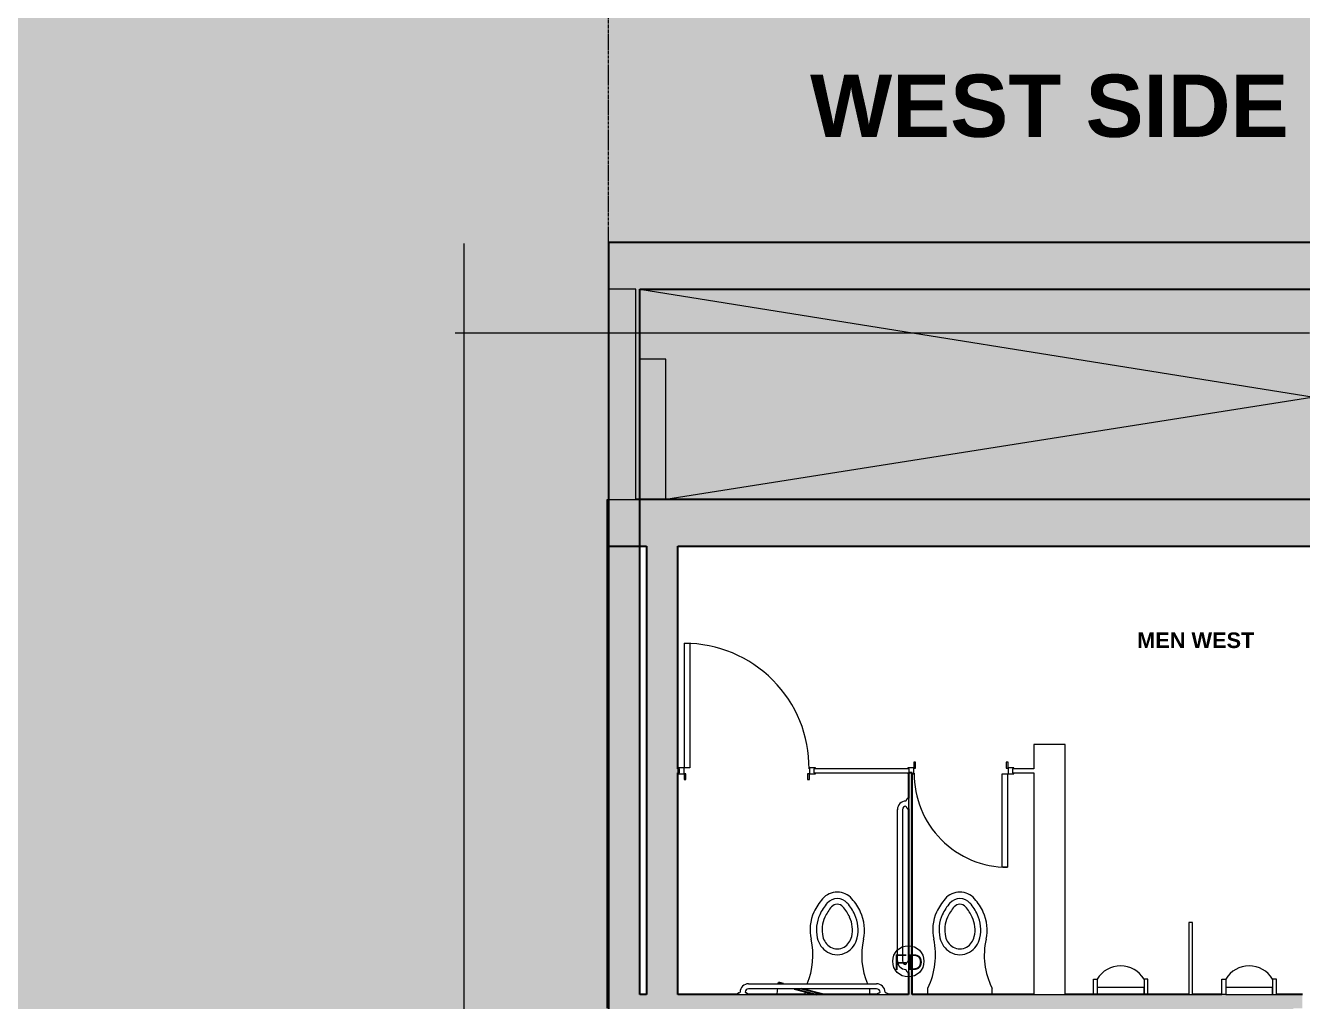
# Model space of a CAD drawing. Header units: inches. Extents: x -3744 to 107, y 238 to 2359.
# Drawn here: x -1227.5 to -899.5, y 1579.1 to 1829.9 of the extents above; entities that cross this region are included whole.
import ezdxf

# ---------------------------------------------------------------- set-up
doc = ezdxf.new("R2010")
doc.units = ezdxf.units.IN
doc.header["$MEASUREMENT"] = 0
doc.linetypes.add('IMPORT-CENTER2 _2_', pattern=[1.125, 0.75, -0.125, 0.125, -0.125])
for name, color, linetype, lineweight in [('A-ANNO-NOTE', 131, 'Continuous', 18), ('A-AREA-IDEN', 2, 'Continuous', 9), ('A-Bldg-Patt', 7, 'Continuous', 9), ('A-DETL-GENF', 92, 'Continuous', 9), ('A-DETL-THIN', 151, 'Continuous', 9), ('A-DOOR', 31, 'Continuous', 18), ('A-Grid', 7, 'IMPORT-CENTER2 _2_', 9), ('A-WALL', 113, 'Continuous', 18), ('A-Wall-Bldg', 7, 'Continuous', 9), ('A-WALL-PATT', 111, 'Continuous', 18), ('core model_dwg', 8, 'Continuous', 9), ('G-ANNO-TEXT', 231, 'Continuous', 9), ('I-FURN', 30, 'Continuous', 18), ('I-WALL', 2, 'Continuous', 18), ('P-SANR-FIXT', 6, 'Continuous', 18)]:
    doc.layers.add(name, color=color, linetype=linetype, lineweight=lineweight)
doc.styles.add('Arial', font='arial.ttf', dxfattribs={"height": 4})
doc.styles.add('Swis721 Lt BT_B', font='', dxfattribs={"height": 16})
doc.styles.add('Swis721 Lt BT_B_1', font='', dxfattribs={"height": 4})
doc.styles.get('Swis721 Lt BT_B').set_extended_font_data('Swis721 Lt BT', bold=True)
doc.styles.get('Swis721 Lt BT_B_1').set_extended_font_data('Swis721 Lt BT', bold=True)

# ---------------------------------------------------------------- blocks, each defined once
blk = doc.blocks.new('P-Toilet-Wall-3D - Wall Mount-7004060-Level 06 POWER _ SIGNAL')
at = {"layer": 'P-SANR-FIXT', "lineweight": 9}
for p, q in [((-995.72, 1580.96), (-995.72, 1582.58)), ((-979.22, 1582.58), (-979.22, 1580.96)), ((-988.72, 1580.96), (-995.72, 1580.96)), ((-988.72, 1580.9), (-988.72, 1580.96)), ((-979.22, 1580.96), (-986.22, 1580.96)), ((-986.22, 1580.96), (-986.22, 1580.9))]:
    blk.add_line(p, q, dxfattribs=at)
for centre, radius, start, end in [((-980.66, 1596.22), 14.09, 138.704, 155.296), ((-980.66, 1596.22), 12.47, 138.704, 155.296), ((-987.47, 1602.2), 5.03, 41.296, 138.704), ((-987.47, 1602.2), 3.4, 41.296, 138.704), ((-987.47, 1602.2), 1.93, 41.296, 138.704), ((-994.27, 1596.22), 12.47, 24.704, 41.296), ((-994.27, 1596.22), 14.09, 24.704, 41.296), ((-983.53, 1597.54), 10.93, 155.296, 192.704), ((-983.53, 1597.54), 9.3, 155.296, 192.704), ((-983.53, 1597.54), 7.83, 155.296, 192.704), ((-980.66, 1596.22), 11, 138.704, 155.296), ((-994.27, 1596.22), 11, 24.704, 41.296), ((-991.4, 1597.54), 7.83, 347.296, 24.704), ((-991.4, 1597.54), 9.3, 347.296, 24.704), ((-991.4, 1597.54), 10.93, 347.296, 24.704), ((-1012.56, 1591), 18.83, 333.4615, 12.704), ((-987.03, 1596.75), 5.71, 192.704, 239.296), ((-987.03, 1596.75), 4.24, 192.704, 239.296), ((-987.9, 1596.75), 4.24, 300.704, 347.296), ((-987.9, 1596.75), 5.71, 300.704, 347.296), ((-962.37, 1591), 18.83, 167.296, 206.5385), ((-987.47, 1596.03), 4.87, 239.296, 300.704), ((-987.47, 1596.03), 3.4, 239.296, 300.704)]:
    blk.add_arc(centre, radius, start, end, dxfattribs=at)
blk = doc.blocks.new('P-Toilet-Wall-3D - Wall Mount-V2-Level 06 POWER _ SIGNAL')
at = {"layer": 'P-SANR-FIXT', "lineweight": 9}
for p, q in [((-1027.22, 1582.17), (-1027.22, 1582.42)), ((-1027.22, 1580.96), (-1027.22, 1581.65)), ((-1010.72, 1582.42), (-1010.72, 1580.96)), ((-1024.63, 1580.96), (-1027.22, 1580.96)), ((-1020.22, 1580.96), (-1022.7, 1580.96)), ((-1020.22, 1580.9), (-1020.22, 1580.96)), ((-1010.72, 1580.96), (-1017.72, 1580.96)), ((-1017.72, 1580.96), (-1017.72, 1580.9))]:
    blk.add_line(p, q, dxfattribs=at)
for centre, radius, start, end in [((-1012.16, 1596.22), 14.09, 138.704, 155.296), ((-1012.16, 1596.22), 12.47, 138.704, 155.296), ((-1018.97, 1602.2), 5.03, 41.296, 138.704), ((-1018.97, 1602.2), 3.4, 41.296, 138.704), ((-1018.97, 1602.2), 1.93, 41.296, 138.704), ((-1025.77, 1596.22), 12.47, 24.704, 41.296), ((-1025.77, 1596.22), 14.09, 24.704, 41.296), ((-1015.03, 1597.54), 10.93, 155.296, 192.704), ((-1015.03, 1597.54), 9.3, 155.296, 192.704), ((-1015.03, 1597.54), 7.83, 155.296, 192.704), ((-1012.16, 1596.22), 11, 138.704, 155.296), ((-1025.77, 1596.22), 11, 24.704, 41.296), ((-1022.9, 1597.54), 7.83, 347.296, 24.704), ((-1022.9, 1597.54), 9.3, 347.296, 24.704), ((-1022.9, 1597.54), 10.93, 347.296, 24.704), ((-1044.06, 1591), 18.83, 337.0894, 12.704), ((-1018.53, 1596.75), 5.71, 192.704, 239.296), ((-1018.53, 1596.75), 4.24, 192.704, 239.296), ((-1019.4, 1596.75), 4.24, 300.704, 347.296), ((-1019.4, 1596.75), 5.71, 300.704, 347.296), ((-993.87, 1591), 18.83, 167.296, 202.9106), ((-1018.97, 1596.03), 4.87, 239.296, 300.704), ((-1018.97, 1596.03), 3.4, 239.296, 300.704)]:
    blk.add_arc(centre, radius, start, end, dxfattribs=at)
blk = doc.blocks.new('P-Grab_Bar-36in - 36 INCH-3759717-Level 06 POWER _ SIGNAL')
at = {"layer": 'I-FURN', "lineweight": 9}
for p, q in [((-866.72, 1488.08), (-866.72, 1490.88)), ((-866.72, 1490.88), (-866.58, 1490.88)), ((-866.11, 1490.19), (-866.11, 1490.12)), ((-866.58, 1488.08), (-866.72, 1488.08)), ((-866.11, 1488.85), (-866.11, 1488.78)), ((-865.2, 1455.06), (-865.2, 1487.91)), ((-863.93, 1487.91), (-863.93, 1455.05)), ((-866.72, 1452.08), (-866.72, 1454.88)), ((-866.72, 1454.88), (-866.58, 1454.88)), ((-866.11, 1454.19), (-866.11, 1454.12)), ((-866.58, 1452.08), (-866.72, 1452.08)), ((-866.11, 1452.85), (-866.11, 1452.78))]:
    blk.add_line(p, q, dxfattribs=at)
for centre, radius, start, end in [((-866.58, 1490.79), 0.0934, 358.0011, 90), ((-866.38, 1490.79), 0.0984, 182.9558, 257.0471), ((-866.45, 1490.61), 0.0975, 359.156, 60.8479), ((-866.26, 1490.63), 0.0998, 190.0133, 253.9943), ((-866.34, 1490.45), 0.0983, 352.1862, 57.824), ((-865.98, 1490.44), 0.259, 180.2678, 237.7398), ((-866.14, 1490.19), 0.0327, 356.7864, 57.7398), ((-866.14, 1487.91), 2.21, 0, 89.1445), ((-866.58, 1488.18), 0.0934, 270, 1.9989), ((-866.38, 1488.18), 0.0984, 102.9529, 177.0442), ((-866.45, 1488.36), 0.0975, 299.1521, 0.844), ((-866.26, 1488.34), 0.0998, 106.0057, 169.9867), ((-866.34, 1488.52), 0.0983, 302.176, 7.8138), ((-865.98, 1488.53), 0.259, 122.2602, 179.7322), ((-866.14, 1488.78), 0.0327, 302.2602, 3.2136), ((-866.14, 1487.9), 0.946, 0.5765, 87.6589), ((-866.58, 1454.79), 0.0934, 358, 90), ((-866.38, 1454.79), 0.0984, 182.955, 257.045), ((-866.45, 1454.61), 0.0975, 359.1532, 60.8468), ((-866.26, 1454.63), 0.0998, 190.0117, 253.9883), ((-866.34, 1454.45), 0.0983, 352.1794, 57.8206), ((-865.98, 1454.44), 0.259, 180.2661, 237.7339), ((-866.14, 1454.19), 0.0327, 356.7675, 57.7339), ((-866.14, 1455.07), 0.946, 272.3393, 359.6607), ((-866.14, 1455.06), 2.21, 270.8636, 359.8856), ((-866.58, 1452.18), 0.0934, 270, 2.0008), ((-866.38, 1452.18), 0.0984, 102.9565, 177.0456), ((-866.45, 1452.36), 0.0975, 299.154, 0.8489), ((-866.26, 1452.34), 0.0998, 106.0161, 169.9895), ((-866.34, 1452.52), 0.0983, 302.1818, 7.8257), ((-865.98, 1452.53), 0.259, 122.2704, 179.7352), ((-866.14, 1452.78), 0.0327, 302.2704, 3.2464)]:
    blk.add_arc(centre, radius, start, end, dxfattribs=at)
blk = doc.blocks.new('P-Grab_Bar-42in - 42 INCH-V3-Level 06 POWER _ SIGNAL')
at = {"layer": 'I-FURN', "lineweight": 9}
for p, q in [((-1001.32, 1630.63), (-1001.32, 1630.7)), ((-1000.85, 1631.4), (-1000.71, 1631.4)), ((-1000.71, 1631.4), (-1000.71, 1628.6)), ((-1003.5, 1589.57), (-1003.5, 1628.43)), ((-1002.23, 1628.42), (-1002.23, 1589.57)), ((-1001.32, 1629.29), (-1001.32, 1629.36)), ((-1000.71, 1628.6), (-1000.85, 1628.6)), ((-1001.32, 1588.63), (-1001.32, 1588.7)), ((-1000.85, 1589.4), (-1000.71, 1589.4)), ((-1000.71, 1589.4), (-1000.71, 1586.6)), ((-1001.32, 1587.29), (-1001.32, 1587.36)), ((-1000.71, 1586.6), (-1000.85, 1586.6))]:
    blk.add_line(p, q, dxfattribs=at)
for centre, radius, start, end in [((-1001.29, 1628.42), 2.21, 90.8636, 179.8856), ((-1001.29, 1630.7), 0.0327, 122.2704, 183.2464), ((-1001.45, 1630.95), 0.259, 302.2704, 359.7352), ((-1001.09, 1630.96), 0.0983, 122.1818, 187.8257), ((-1001.17, 1631.14), 0.0998, 286.0161, 349.9895), ((-1000.97, 1631.12), 0.0975, 119.154, 180.8489), ((-1001.04, 1631.31), 0.0984, 282.9565, 357.0456), ((-1000.85, 1631.3), 0.0934, 90, 182.0008), ((-1001.28, 1628.42), 0.946, 92.3393, 179.6607), ((-1001.29, 1629.29), 0.0327, 176.7675, 237.7339), ((-1001.45, 1629.05), 0.259, 0.2661, 57.7339), ((-1001.09, 1629.03), 0.0983, 172.1794, 237.8206), ((-1001.17, 1628.85), 0.0998, 10.0117, 73.9883), ((-1000.97, 1628.87), 0.0975, 179.1532, 240.8468), ((-1001.04, 1628.69), 0.0984, 2.955, 77.045), ((-1000.85, 1628.69), 0.0934, 178, 270), ((-1001.29, 1589.57), 2.21, 180, 269.1445), ((-1001.28, 1589.58), 0.946, 180.5765, 267.6589), ((-1001.29, 1588.7), 0.0327, 122.2602, 183.2136), ((-1001.45, 1588.95), 0.259, 302.2602, 359.7322), ((-1001.09, 1588.96), 0.0983, 122.176, 187.8138), ((-1001.17, 1589.14), 0.0998, 286.0057, 349.9867), ((-1000.97, 1589.12), 0.0975, 119.1521, 180.844), ((-1001.04, 1589.31), 0.0984, 282.9529, 357.0442), ((-1000.85, 1589.3), 0.0934, 90, 181.9989), ((-1001.29, 1587.29), 0.0327, 176.7864, 237.7398), ((-1001.45, 1587.05), 0.259, 0.2678, 57.7398), ((-1001.09, 1587.03), 0.0983, 172.1862, 237.824), ((-1001.17, 1586.85), 0.0998, 10.0133, 73.9943), ((-1000.97, 1586.87), 0.0975, 179.156, 240.8479), ((-1001.04, 1586.69), 0.0984, 2.9558, 77.0471), ((-1000.85, 1586.69), 0.0934, 178.0011, 270)]:
    blk.add_arc(centre, radius, start, end, dxfattribs=at)
blk = doc.blocks.new('Door-Single-Panel - ACCESS PANEL 2-V13-Level 06 POWER _ SIGNAL')
at = {"layer": 'A-DOOR', "lineweight": 30}
for p, q in [((-5.59, 4.86), (-5.68, 4.54)), ((-4.4, 4.54), (-5.59, 4.86)), ((-1.6, 3.27), (4.07, 1.75)), ((6, 1.75), (0.34, 3.27))]:
    blk.add_line(p, q, dxfattribs=at)
at = {"layer": 'A-DOOR', "lineweight": 9}
for start, end in [(165, 166.551), (172.7328, 180)]:
    blk.add_arc((6, 1.75), 12, start, end, dxfattribs=at)
blk = doc.blocks.new('Door - Single - Solid Door 2-V14-Level 06 POWER _ SIGNAL')
at = {"layer": 'A-DOOR'}
for p, q in [((-8.01, 24.86), (-6.63, 24.86)), ((-8.01, 0.86), (-8.01, 24.86)), ((-6.63, 24.86), (-6.63, 0.86)), ((-6.63, 0.86), (-8.01, 0.86))]:
    blk.add_line(p, q, dxfattribs=at)
at = {"layer": 'A-DOOR', "lineweight": 9}
for p, q in [((-9.63, 0.86), (-9.63, 0.59)), ((-8.13, 0.86), (-9.63, 0.86)), ((-8.13, -0.64), (-8.13, 0.86)), ((16.49, 0.86), (16.12, 0.86)), ((16.12, 0.86), (16.12, -0.64)), ((17.62, 0.86), (17.49, 0.86)), ((17.62, 0.59), (17.62, 0.86)), ((-9.63, -0.41), (-9.63, -0.68)), ((-9.63, -0.68), (-8.13, -0.68)), ((-7.63, -0.64), (-8.13, -0.64)), ((-8.13, -0.68), (-8.13, -2.14)), ((-8.13, -2.14), (-7.63, -2.14)), ((-7.63, -2.14), (-7.63, -0.64)), ((16.12, -0.64), (15.62, -0.64)), ((15.62, -0.64), (15.62, -2.14)), ((15.62, -2.14), (16.12, -2.14)), ((16.12, -2.14), (16.12, -0.68)), ((16.12, -0.68), (17.62, -0.68)), ((17.62, -0.68), (17.62, -0.41))]:
    blk.add_line(p, q, dxfattribs=at)
blk.add_arc((-8.01, 0.86), 24, 359.5, 90, dxfattribs=at)
blk = doc.blocks.new('Door - Single - Solid Door 3-6994858-Level 06 POWER _ SIGNAL')
at = {"layer": 'A-DOOR'}
for p, q in [((-12.01, 32.86), (-10.63, 32.86)), ((-12.01, 0.86), (-12.01, 32.86)), ((-10.63, 32.86), (-10.63, 0.86)), ((-10.63, 0.86), (-12.01, 0.86))]:
    blk.add_line(p, q, dxfattribs=at)
at = {"layer": 'A-DOOR', "lineweight": 9}
for p, q in [((-13.63, 0.86), (-13.63, 0.59)), ((-12.13, 0.86), (-13.63, 0.86)), ((-12.13, -0.64), (-12.13, 0.86)), ((21.62, 0.86), (20.12, 0.86)), ((20.12, 0.86), (20.12, -0.64)), ((21.62, 0.59), (21.62, 0.86)), ((-13.63, -0.41), (-13.63, -0.68)), ((-13.63, -0.68), (-12.13, -0.68)), ((-11.63, -0.64), (-12.13, -0.64)), ((-12.13, -0.68), (-12.13, -2.14)), ((-12.13, -2.14), (-11.63, -2.14)), ((-11.63, -2.14), (-11.63, -0.64)), ((20.12, -0.64), (19.62, -0.64)), ((19.62, -0.64), (19.62, -2.14)), ((19.62, -2.14), (20.12, -2.14)), ((20.12, -2.14), (20.12, -0.68)), ((20.12, -0.68), (21.62, -0.68)), ((21.62, -0.68), (21.62, -0.41))]:
    blk.add_line(p, q, dxfattribs=at)
blk.add_arc((-12.01, 0.86), 32, 359.5, 90, dxfattribs=at)
blk = doc.blocks.new('P-Urinal-Wall-3D - P-Urinal-Wall-3D-7000593-Level 06 POWER _ SIGNAL')
at = {"layer": 'P-SANR-FIXT', "lineweight": 9}
for p, q in [((-11.29, 1.75), (-11.29, 5.75)), ((-11.29, 5.75), (-10.29, 5.75)), ((-10.29, 5.75), (-10.29, 1.75)), ((1.71, 3.6), (-10.29, 3.6)), ((-10.29, 3.6), (-10.29, 1.75)), ((2.73, 5.75), (1.71, 5.75)), ((1.71, 5.75), (1.71, 1.75)), ((1.71, 1.75), (1.71, 3.6)), ((2.73, 1.75), (2.73, 5.75))]:
    blk.add_line(p, q, dxfattribs=at)
blk.add_arc((-4.29, 2.14), 7, 31.0027, 148.9973, dxfattribs=at)
blk = doc.blocks.new('P-Urinal-Wall-3D - P-Urinal-Wall-3D-V15-Level 06 POWER _ SIGNAL')
at = {"layer": 'P-SANR-FIXT', "lineweight": 9}
for p, q in [((-11.29, 1.75), (-11.29, 5.75)), ((-11.29, 5.75), (-10.29, 5.75)), ((-10.29, 5.75), (-10.29, 1.75)), ((1.71, 3.6), (-10.29, 3.6)), ((-10.29, 3.6), (-10.29, 1.75)), ((2.73, 5.75), (1.71, 5.75)), ((1.71, 5.75), (1.71, 1.75)), ((1.71, 1.75), (1.71, 3.6)), ((2.73, 1.75), (2.73, 5.75)), ((-10.29, 1.75), (-11.29, 1.75)), ((-10.29, 1.75), (1.71, 1.75)), ((1.71, 1.75), (2.73, 1.75))]:
    blk.add_line(p, q, dxfattribs=at)
blk.add_arc((-4.29, 2.14), 7, 31.0027, 148.9973, dxfattribs=at)
blk = doc.blocks.new('core model_dwg_1300 Eye - 5th Floor-6996771-Level 06 POWER _ SIGNAL')
at = {"layer": 'A-Bldg-Patt'}
blk.add_hatch(color=256, dxfattribs=at).paths.add_polyline_path([(-1069.72, 1708.15), (-1062.97, 1708.15), (-1062.97, 1744.15), (-1069.72, 1744.15), (-1069.72, 1712.52)], flags=0)
for p, q in [((-1069.72, 1762.15), (-732.47, 1708.15)), ((-721.22, 1762.15), (-1062.97, 1708.15))]:
    blk.add_line(p, q, dxfattribs=at)
at = {"layer": 'A-Grid'}
blk.add_line((-1077.72, 1774.15), (-1077.72, 2341.04), dxfattribs=at)
at = {"layer": 'A-Wall-Bldg'}
for p, q in [((-1062.97, 1744.15), (-1069.72, 1744.15)), ((-1062.97, 1708.15), (-1062.97, 1744.15))]:
    blk.add_line(p, q, dxfattribs=at)
blk = doc.blocks.new('core model_dwg-6996768-Level 06 POWER _ SIGNAL')
blk.add_blockref('core model_dwg_1300 Eye - 5th Floor-6996771-Level 06 POWER _ SIGNAL', (0, 0))
blk = doc.blocks.new('IA Break Line - IA Break Line-7116238-Level 06 POWER _ SIGNAL')
at = {"layer": 'A-ANNO-NOTE', "lineweight": 9}
blk.add_line((3.5, 0), (0.0706, 0), dxfattribs=at)
blk.add_line((3.5, 0), (0.0706, 0), dxfattribs=at)
blk = doc.blocks.new('IA Break Line - IA Break Line-7116237-Level 06 POWER _ SIGNAL')
at = {"layer": 'A-ANNO-NOTE', "lineweight": 9}
blk.add_line((-0.0706, 0), (-4.5, 0), dxfattribs=at)
blk.add_line((-0.0706, 0), (-4.5, 0), dxfattribs=at)

msp = doc.modelspace()

# ---------------------------------------------------------------- hatches: boundary and pattern name
at = {"layer": 'A-DETL-GENF'}
h = msp.add_hatch(color=9, dxfattribs=at)
h.paths.add_polyline_path([(-369.72, 364.9), (17.53, 364.9), (17.53, 682.08), (1.53, 682.08), (1.53, 699.9), (-11.09, 699.9), (-11.09, 723.9), (1.53, 723.9), (1.53, 741.71), (17.53, 741.71), (17.53, 1043.71), (-295.09, 1043.71), (-295.09, 1026.58), (-295.24, 1026.23), (-295.59, 1026.08), (-336.59, 1026.08), (-336.59, 1010.58), (-367.41, 1010.58), (-367.41, 1041.58), (-352.09, 1041.58), (-352.09, 1083.08), (-334.47, 1083.08), (-334.47, 1325.08), (-350.47, 1325.08), (-350.47, 1342.9), (-363.09, 1342.9), (-363.09, 1366.9), (-350.47, 1366.9), (-350.47, 1384.71), (-334.47, 1384.71), (-334.47, 1685.08), (-350.47, 1685.08), (-350.47, 1702.9), (-363.09, 1702.9), (-363.09, 1726.9), (-350.47, 1726.9), (-350.47, 1744.71), (-334.47, 1744.71), (-334.47, 2045.08), (-350.47, 2045.08), (-350.47, 2067.08), (-364.09, 2067.08), (-364.09, 2080.71), (-387.53, 2080.71), (-387.53, 2096.71), (-687.9, 2096.71), (-687.9, 2080.71), (-705.72, 2080.71), (-705.72, 2068.08), (-729.72, 2068.08), (-729.72, 2080.71), (-747.53, 2080.71), (-747.53, 2096.71), (-1047.9, 2096.71), (-1047.9, 2080.71), (-1065.72, 2080.71), (-1065.72, 2068.08), (-1089.72, 2068.08), (-1089.72, 2080.71), (-1107.53, 2080.71), (-1107.53, 2096.71), (-1414.47, 2096.71), (-1414.47, 2080.71), (-1437.9, 2080.71), (-1437.9, 2061.08), (-1467.53, 2061.08), (-1467.53, 1854.9), (-2127.9, 1854.9), (-2127.9, 2061.08), (-2157.53, 2061.08), (-2157.53, 2080.71), (-2180.97, 2080.71), (-2180.97, 2096.71), (-2487.9, 2096.71), (-2487.9, 2080.71), (-2505.72, 2080.71), (-2505.72, 2068.08), (-2529.72, 2068.08), (-2529.72, 2080.71), (-2547.53, 2080.71), (-2547.53, 2096.71), (-2860.09, 2096.71), (-2860.09, 2260.21), (-3613.29, 2260.21), (-3613.29, 1886.27), (-3565.29, 1886.27), (-3565.29, 1702.15), (-3538.29, 1702.15), (-3538.29, 1641.65), (-3565.29, 1641.65), (-3565.29, 1462.15), (-3538.29, 1462.15), (-3538.29, 1401.65), (-3565.29, 1401.65), (-3565.29, 1222.15), (-3538.29, 1222.15), (-3538.29, 1161.65), (-3565.29, 1161.65), (-3565.29, 982.15), (-3538.29, 982.15), (-3538.29, 921.65), (-3565.29, 921.65), (-3565.29, 737.52), (-3613.29, 737.52), (-3613.29, 364.9), (-3212.09, 364.9), (-3212.09, 412.9), (-3027.97, 412.9), (-3027.97, 439.9), (-2967.47, 439.9), (-2967.47, 412.9), (-2787.97, 412.9), (-2787.97, 439.9), (-2727.47, 439.9), (-2727.47, 412.9), (-2547.97, 412.9), (-2547.97, 439.9), (-2487.47, 439.9), (-2487.47, 412.9), (-2307.97, 412.9), (-2307.97, 439.9), (-2247.47, 439.9), (-2247.47, 412.9), (-2067.97, 412.9), (-2067.97, 439.9), (-2007.47, 439.9), (-2007.47, 412.9), (-1827.97, 412.9), (-1827.97, 439.9), (-1767.47, 439.9), (-1767.47, 412.9), (-1587.97, 412.9), (-1587.97, 439.9), (-1527.47, 439.9), (-1527.47, 412.9), (-1347.97, 412.9), (-1347.97, 439.9), (-1287.47, 439.9), (-1287.47, 412.9), (-1107.97, 412.9), (-1107.97, 439.9), (-1047.47, 439.9), (-1047.47, 412.9), (-867.97, 412.9), (-867.97, 439.9), (-807.47, 439.9), (-807.47, 412.9), (-627.97, 412.9), (-627.97, 439.9), (-567.47, 439.9), (-567.47, 412.9), (-383.34, 412.9), (-383.34, 364.9)], flags=0)
h.paths.add_polyline_path([(-3608.77, 369.4), (-3608.77, 393.4), (-3584.77, 393.4), (-3584.77, 369.4)], flags=0)
h.paths.add_polyline_path([(-10.97, 376.27), (-10.97, 400.27), (13.03, 400.27), (13.03, 376.27)], flags=0)
h.paths.add_polyline_path([(-345.72, 378.52), (-369.72, 378.52), (-369.72, 429.9), (-345.72, 429.9), (-345.72, 400.27)], flags=0)
h.paths.add_polyline_path([(-3249.72, 378.52), (-3249.72, 429.9), (-3225.72, 429.9), (-3225.72, 378.52)], flags=0)
h.paths.add_polyline_path([(-3548.29, 699.9), (-3599.66, 699.9), (-3599.66, 723.9), (-3548.29, 723.9), (-3548.29, 714.95)], flags=0)
h.paths.add_polyline_path([(-369.72, 778.9), (-369.72, 802.9), (-345.72, 802.9), (-345.72, 778.9), (-354.98, 778.9)], flags=0)
h.paths.add_polyline_path([(-717.72, 778.9), (-741.72, 778.9), (-741.72, 802.9), (-717.72, 802.9)], flags=0)
h.paths.add_polyline_path([(-1077.72, 778.9), (-1077.72, 802.9), (-1053.72, 802.9), (-1053.72, 778.9), (-1069.72, 778.9)], flags=0)
h.paths.add_polyline_path([(-1297.72, 778.9), (-1321.72, 778.9), (-1321.72, 802.9), (-1297.72, 802.9)], flags=0)
h.paths.add_polyline_path([(-1569.72, 778.9), (-1569.72, 802.9), (-1545.72, 802.9), (-1545.72, 778.9)], flags=0)
h.paths.add_polyline_path([(-1809.72, 778.9), (-1809.72, 802.9), (-1785.72, 802.9), (-1785.72, 778.9)], flags=0)
h.paths.add_polyline_path([(-2049.72, 778.9), (-2049.72, 802.9), (-2025.72, 802.9), (-2025.72, 778.9)], flags=0)
h.paths.add_polyline_path([(-2273.72, 778.9), (-2297.72, 778.9), (-2297.72, 802.9), (-2273.72, 802.9)], flags=0)
h.paths.add_polyline_path([(-2517.72, 778.9), (-2541.72, 778.9), (-2541.72, 802.9), (-2517.72, 802.9)], flags=0)
h.paths.add_polyline_path([(-2877.11, 778.9), (-2877.72, 778.9), (-2877.72, 802.9), (-2853.72, 802.9), (-2853.72, 778.9), (-2874.22, 778.9)], flags=0)
h.paths.add_polyline_path([(-3187.97, 778.9), (-3211.97, 778.9), (-3211.97, 802.9), (-3187.97, 802.9)], flags=0)
h.paths.add_polyline_path([(-2541.72, 941.4), (-2877.72, 941.4), (-2877.72, 1015.27), (-2878.47, 1015.27), (-2878.47, 1016.77), (-2876.97, 1016.77), (-2876.97, 1017.27), (-2875.47, 1017.27), (-2875.47, 1016.77), (-2873.47, 1016.77), (-2873.47, 1015.27), (-2874.22, 1015.27), (-2874.22, 1012.9), (-2850.22, 1012.9), (-2850.22, 988.9), (-2874.22, 988.9), (-2874.22, 944.9), (-2748.22, 944.9), (-2748.22, 1072.9), (-2874.22, 1072.9), (-2874.22, 1054.52), (-2873.47, 1054.52), (-2873.47, 1053.02), (-2875.47, 1053.02), (-2875.47, 1052.52), (-2876.97, 1052.52), (-2876.97, 1053.02), (-2878.47, 1053.02), (-2878.47, 1054.52), (-2877.72, 1054.52), (-2877.72, 1080.9), (-2517.72, 1080.9), (-2517.72, 941.4), (-2529.72, 941.4)], flags=0)
h.paths.add_polyline_path([(-2532.47, 944.9), (-2529.72, 944.9), (-2529.72, 967.9), (-2532.47, 967.9), (-2532.47, 972.4), (-2735.97, 972.4), (-2735.97, 945.15), (-2736.22, 945.15), (-2736.22, 944.9), (-2732.38, 944.9)], flags=0)
h.paths.add_polyline_path([(-850.72, 945.15), (-859.47, 945.15), (-859.47, 981.15), (-847.22, 981.15), (-847.22, 945.15)], flags=0)
h.paths.add_polyline_path([(-1075.22, 967.9), (-1075.22, 1003.9), (-1062.97, 1003.9), (-1062.97, 967.9), (-1069.72, 967.9)], flags=0)
h.paths.add_polyline_path([(-2735.97, 975.9), (-2532.47, 975.9), (-2532.47, 1003.9), (-2529.72, 1003.9), (-2529.72, 1042.4), (-2532.47, 1042.4), (-2532.47, 1072.9), (-2735.97, 1072.9), (-2735.97, 1036.9), (-2736.22, 1036.9), (-2736.22, 981.15), (-2735.97, 981.15), (-2735.97, 976.54)], flags=0)
h.paths.add_polyline_path([(-721.22, 988.9), (-745.22, 988.9), (-745.22, 1012.9), (-721.22, 1012.9), (-721.22, 1006.67)], flags=0)
h.paths.add_polyline_path([(-1297.72, 1012.9), (-1321.72, 1012.9), (-1321.72, 1036.9), (-1297.72, 1036.9)], flags=0)
h.paths.add_polyline_path([(1.53, 1013.9), (-10.97, 1013.9), (-10.97, 1037.9), (13.03, 1037.9), (13.03, 1013.9)], flags=0)
h.paths.add_polyline_path([(-1569.72, 1018.9), (-1569.72, 1042.9), (-1545.72, 1042.9), (-1545.72, 1018.9)], flags=0)
h.paths.add_polyline_path([(-3187.97, 1018.9), (-3211.97, 1018.9), (-3211.97, 1042.9), (-3187.97, 1042.9)], flags=0)
h.paths.add_polyline_path([(-1809.72, 1018.9), (-1809.72, 1042.9), (-1785.72, 1042.9), (-1785.72, 1018.9)], flags=0)
h.paths.add_polyline_path([(-2025.72, 1018.9), (-2049.72, 1018.9), (-2049.72, 1042.9), (-2025.72, 1042.9)], flags=0)
h.paths.add_polyline_path([(-2265.72, 1018.9), (-2289.72, 1018.9), (-2289.72, 1042.9), (-2265.72, 1042.9)], flags=0)
h.paths.add_polyline_path([(-850.72, 1036.9), (-859.47, 1036.9), (-859.47, 1072.9), (-847.22, 1072.9), (-847.22, 1036.9)], flags=0)
h.paths.add_polyline_path([(-1069.72, 1042.4), (-1075.22, 1042.4), (-1075.22, 1078.4), (-1062.97, 1078.4), (-1062.97, 1042.4)], flags=0)
h.paths.add_polyline_path([(-2693.6, 1220.9), (-2877.72, 1220.9), (-2877.72, 1231.27), (-2878.47, 1231.27), (-2878.47, 1232.77), (-2876.47, 1232.77), (-2876.47, 1233.27), (-2874.97, 1233.27), (-2874.97, 1232.77), (-2873.47, 1232.77), (-2873.47, 1231.27), (-2874.22, 1231.27), (-2874.22, 1228.9), (-2748.22, 1228.9), (-2748.22, 1419.9), (-2839.22, 1419.9), (-2839.22, 1275.15), (-2874.22, 1275.15), (-2874.22, 1270.52), (-2873.47, 1270.52), (-2873.47, 1269.02), (-2874.97, 1269.02), (-2874.97, 1268.52), (-2876.47, 1268.52), (-2876.47, 1269.02), (-2878.47, 1269.02), (-2878.47, 1270.52), (-2877.72, 1270.52), (-2877.72, 1352.77), (-2878.47, 1352.77), (-2878.47, 1354.27), (-2876.97, 1354.27), (-2876.97, 1354.77), (-2875.47, 1354.77), (-2875.47, 1354.27), (-2873.47, 1354.27), (-2873.47, 1352.77), (-2874.22, 1352.77), (-2874.22, 1348.4), (-2842.72, 1348.4), (-2842.72, 1384.4), (-2874.22, 1384.4), (-2874.22, 1380.02), (-2873.47, 1380.02), (-2873.47, 1378.52), (-2875.47, 1378.52), (-2875.47, 1378.02), (-2876.97, 1378.02), (-2876.97, 1378.52), (-2878.47, 1378.52), (-2878.47, 1380.02), (-2877.72, 1380.02), (-2877.72, 1387.9), (-2861.72, 1387.9), (-2861.72, 1429.9), (-2877.72, 1429.9), (-2877.72, 1574.02), (-2878.47, 1574.02), (-2878.47, 1575.52), (-2877.72, 1575.52), (-2877.72, 1611.77), (-2878.47, 1611.77), (-2878.47, 1613.27), (-2877.72, 1613.27), (-2877.72, 1652.52), (-2878.47, 1652.52), (-2878.47, 1654.02), (-2877.72, 1654.02), (-2877.72, 1690.27), (-2878.47, 1690.27), (-2878.47, 1691.77), (-2877.72, 1691.77), (-2877.72, 1788.15), (-2517.72, 1788.15), (-2517.72, 1517.52), (-2516.97, 1517.52), (-2516.97, 1516.02), (-2523.47, 1516.02), (-2523.47, 1515.52), (-2524.97, 1515.52), (-2524.97, 1516.02), (-2526.47, 1516.02), (-2526.47, 1517.52), (-2525.72, 1517.52), (-2525.72, 1521.9), (-2693.6, 1521.9), (-2693.6, 1433.4), (-2537.85, 1433.4), (-2537.85, 1473.9), (-2525.72, 1473.9), (-2525.72, 1478.27), (-2526.47, 1478.27), (-2526.47, 1479.77), (-2524.97, 1479.77), (-2524.97, 1480.27), (-2523.47, 1480.27), (-2523.47, 1479.77), (-2516.97, 1479.77), (-2516.97, 1478.27), (-2517.72, 1478.27), (-2517.72, 1393.19), (-2516.97, 1393.19), (-2516.97, 1391.69), (-2518.47, 1391.69), (-2518.47, 1391.19), (-2519.97, 1391.19), (-2519.97, 1391.69), (-2526.47, 1391.69), (-2526.47, 1393.19), (-2525.72, 1393.19), (-2525.72, 1403.82), (-2549.78, 1403.82), (-2549.78, 1403.07), (-2551.28, 1403.07), (-2551.28, 1404.57), (-2551.78, 1404.57), (-2551.78, 1406.57), (-2551.28, 1406.57), (-2551.28, 1408.07), (-2549.78, 1408.07), (-2549.78, 1407.32), (-2544.72, 1407.32), (-2544.72, 1429.4), (-2544.22, 1429.4), (-2544.22, 1429.9), (-2607.72, 1429.9), (-2607.72, 1407.32), (-2601.15, 1407.32), (-2601.15, 1408.07), (-2599.65, 1408.07), (-2599.65, 1406.57), (-2599.15, 1406.57), (-2599.15, 1404.57), (-2599.65, 1404.57), (-2599.65, 1403.07), (-2601.15, 1403.07), (-2601.15, 1403.82), (-2607.72, 1403.82), (-2607.72, 1325.9), (-2525.72, 1325.9), (-2525.72, 1353.94), (-2526.47, 1353.94), (-2526.47, 1355.44), (-2519.97, 1355.44), (-2519.97, 1355.94), (-2518.47, 1355.94), (-2518.47, 1355.44), (-2516.97, 1355.44), (-2516.97, 1353.94), (-2517.72, 1353.94), (-2517.72, 1220.9), (-2612.35, 1220.9)], flags=0)
h.paths.add_polyline_path([(-1062.97, 1220.9), (-1077.72, 1220.9), (-1077.72, 1354.94), (-1078.47, 1354.94), (-1078.47, 1356.44), (-1076.97, 1356.44), (-1076.97, 1356.94), (-1075.47, 1356.94), (-1075.47, 1356.44), (-1068.97, 1356.44), (-1068.97, 1354.94), (-1069.72, 1354.94), (-1069.72, 1325.9), (-987.72, 1325.9), (-987.72, 1403.82), (-994.28, 1403.82), (-994.28, 1403.07), (-995.78, 1403.07), (-995.78, 1404.57), (-996.28, 1404.57), (-996.28, 1406.57), (-995.78, 1406.57), (-995.78, 1408.07), (-994.28, 1408.07), (-994.28, 1407.32), (-987.72, 1407.32), (-987.72, 1429.9), (-1051.22, 1429.9), (-1051.22, 1407.32), (-1045.65, 1407.32), (-1045.65, 1408.07), (-1044.15, 1408.07), (-1044.15, 1406.57), (-1043.65, 1406.57), (-1043.65, 1404.57), (-1044.15, 1404.57), (-1044.15, 1403.07), (-1045.65, 1403.07), (-1045.65, 1403.82), (-1069.72, 1403.82), (-1069.72, 1394.19), (-1068.97, 1394.19), (-1068.97, 1392.69), (-1075.47, 1392.69), (-1075.47, 1392.19), (-1076.97, 1392.19), (-1076.97, 1392.69), (-1078.47, 1392.69), (-1078.47, 1394.19), (-1077.72, 1394.19), (-1077.72, 1478.27), (-1078.47, 1478.27), (-1078.47, 1479.77), (-1071.97, 1479.77), (-1071.97, 1480.27), (-1070.47, 1480.27), (-1070.47, 1479.77), (-1068.97, 1479.77), (-1068.97, 1478.27), (-1069.72, 1478.27), (-1069.72, 1433.4), (-901.83, 1433.4), (-901.83, 1525.4), (-905.97, 1525.4), (-905.97, 1560.13), (-901.83, 1560.13), (-901.83, 1577.4), (-1069.72, 1577.4), (-1069.72, 1560.13), (-1062.97, 1560.13), (-1062.97, 1525.4), (-1069.72, 1525.4), (-1069.72, 1517.52), (-1068.97, 1517.52), (-1068.97, 1516.02), (-1070.47, 1516.02), (-1070.47, 1515.52), (-1071.97, 1515.52), (-1071.97, 1516.02), (-1078.47, 1516.02), (-1078.47, 1517.52), (-1077.72, 1517.52), (-1077.72, 1577.4), (-1078.08, 1577.4), (-1078.08, 1708.15), (-1077.72, 1708.15), (-1077.72, 1774.15), (-717.72, 1774.15), (-717.72, 1762.15), (-1069.72, 1762.15), (-1069.72, 1744.15), (-1062.97, 1744.15), (-1062.97, 1708.15), (-732.47, 1708.15), (-732.47, 1744.15), (-721.22, 1744.15), (-721.22, 1708.15), (-714.97, 1708.15), (-714.97, 1691.77), (-714.22, 1691.77), (-714.22, 1690.27), (-717.72, 1690.27), (-717.72, 1654.02), (-714.22, 1654.02), (-714.22, 1652.52), (-714.97, 1652.52), (-714.97, 1607.52), (-714.22, 1607.52), (-714.22, 1606.02), (-717.72, 1606.02), (-717.72, 1569.77), (-714.22, 1569.77), (-714.22, 1568.27), (-714.97, 1568.27), (-714.97, 1536.9), (-717.72, 1536.9), (-717.72, 1429.9), (-733.72, 1429.9), (-733.72, 1387.9), (-717.72, 1387.9), (-717.72, 1379.77), (-716.97, 1379.77), (-716.97, 1378.27), (-718.47, 1378.27), (-718.47, 1377.77), (-719.97, 1377.77), (-719.97, 1378.27), (-721.97, 1378.27), (-721.97, 1379.77), (-721.22, 1379.77), (-721.22, 1384.4), (-752.72, 1384.4), (-752.72, 1348.4), (-721.22, 1348.4), (-721.22, 1352.52), (-721.97, 1352.52), (-721.97, 1354.02), (-719.97, 1354.02), (-719.97, 1354.52), (-718.47, 1354.52), (-718.47, 1354.02), (-716.97, 1354.02), (-716.97, 1352.52), (-717.72, 1352.52), (-717.72, 1272.52), (-716.97, 1272.52), (-716.97, 1271.02), (-718.97, 1271.02), (-718.97, 1270.52), (-720.47, 1270.52), (-720.47, 1271.02), (-721.97, 1271.02), (-721.97, 1272.52), (-721.22, 1272.52), (-721.22, 1275.15), (-756.22, 1275.15), (-756.22, 1420.4), (-847.22, 1420.4), (-847.22, 1228.9), (-721.22, 1228.9), (-721.22, 1233.27), (-721.97, 1233.27), (-721.97, 1234.77), (-720.47, 1234.77), (-720.47, 1235.27), (-718.97, 1235.27), (-718.97, 1234.77), (-716.97, 1234.77), (-716.97, 1233.27), (-717.72, 1233.27), (-717.72, 1220.9), (-1053.72, 1220.9)], flags=0)
h.paths.add_polyline_path([(-2693.6, 1228.9), (-2532.47, 1228.9), (-2532.47, 1259.4), (-2525.72, 1259.4), (-2525.72, 1317.9), (-2744.72, 1317.9), (-2744.72, 1259.4), (-2735.97, 1259.4), (-2735.97, 1228.9)], flags=0)
h.paths.add_polyline_path([(-901.83, 1228.9), (-859.47, 1228.9), (-859.47, 1259.4), (-850.72, 1259.4), (-850.72, 1317.9), (-1069.72, 1317.9), (-1069.72, 1259.4), (-1062.97, 1259.4), (-1062.97, 1228.9), (-1050.69, 1228.9)], flags=0)
h.paths.add_polyline_path([(-721.22, 1287.4), (-721.22, 1344.9), (-752.72, 1344.9), (-752.72, 1287.4), (-746.37, 1287.4)], flags=0)
h.paths.add_polyline_path([(-2842.72, 1287.4), (-2842.72, 1344.9), (-2874.22, 1344.9), (-2874.22, 1287.4), (-2865.64, 1287.4)], flags=0)
h.paths.add_polyline_path([(-2611.22, 1325.9), (-2611.22, 1429.9), (-2711.12, 1429.9), (-2711.12, 1417.65), (-2744.72, 1417.65), (-2744.72, 1325.9), (-2612.35, 1325.9)], flags=0)
h.paths.add_polyline_path([(-901.83, 1325.9), (-850.72, 1325.9), (-850.72, 1417.65), (-884.31, 1417.65), (-884.31, 1429.9), (-984.22, 1429.9), (-984.22, 1325.9)], flags=0)
h.paths.add_polyline_path([(-737.22, 1387.9), (-737.22, 1429.9), (-749.22, 1429.9), (-749.22, 1429.65), (-752.72, 1429.65), (-752.72, 1423.9), (-742.14, 1423.9), (-742.14, 1405.9), (-752.72, 1405.9), (-752.72, 1387.9)], flags=0)
h.paths.add_polyline_path([(-2842.72, 1387.9), (-2842.72, 1405.9), (-2853.29, 1405.9), (-2853.29, 1423.9), (-2842.72, 1423.9), (-2842.72, 1429.9), (-2858.22, 1429.9), (-2858.22, 1387.9)], flags=0)
h.paths.add_polyline_path([(-1437.72, 1402.9), (-1461.72, 1402.9), (-1461.72, 1426.9), (-1437.72, 1426.9)], flags=0)
h.paths.add_polyline_path([(-1809.72, 1402.9), (-1809.72, 1426.9), (-1785.72, 1426.9), (-1785.72, 1402.9)], flags=0)
h.paths.add_polyline_path([(-2157.49, 1402.9), (-2157.53, 1402.9), (-2157.53, 1426.9), (-2133.49, 1426.9), (-2133.49, 1402.9), (-2133.53, 1402.9)], flags=0)
h.paths.add_polyline_path([(-3211.97, 1402.9), (-3211.97, 1426.9), (-3187.97, 1426.9), (-3187.97, 1402.9)], flags=0)
h.paths.add_polyline_path([(-2786.72, 1423.4), (-2748.22, 1423.4), (-2748.22, 1429.9), (-2839.22, 1429.9), (-2839.22, 1423.4), (-2787.72, 1423.4)], flags=0)
h.paths.add_polyline_path([(-759.08, 1423.9), (-756.22, 1423.9), (-756.22, 1429.9), (-847.22, 1429.9), (-847.22, 1423.9), (-770.79, 1423.9)], flags=0)
h.paths.add_polyline_path([(-2526.47, 1433.4), (-2525.72, 1433.4), (-2525.72, 1470.4), (-2534.35, 1470.4), (-2534.35, 1433.4)], flags=0)
h.paths.add_polyline_path([(-2546.17, 1525.4), (-2532.47, 1525.4), (-2532.47, 1560.13), (-2525.72, 1560.13), (-2525.72, 1561.47), (-2602.12, 1561.47), (-2602.12, 1525.4), (-2580.11, 1525.4)], flags=0)
h.paths.add_polyline_path([(-2689.47, 1525.4), (-2640.23, 1525.4), (-2640.23, 1561.47), (-2693.6, 1561.47), (-2693.6, 1560.13), (-2689.47, 1560.13), (-2689.47, 1553.65)], flags=0)
h.paths.add_polyline_path([(-2612.35, 1525.4), (-2605.62, 1525.4), (-2605.62, 1561.47), (-2636.73, 1561.47), (-2636.73, 1525.4)], flags=0)
h.paths.add_polyline_path([(-2546.17, 1564.97), (-2525.72, 1564.97), (-2525.72, 1577.9), (-2693.6, 1577.9), (-2693.6, 1564.97), (-2579.26, 1564.97)], flags=0)
h.paths.add_polyline_path([(-2860.09, 1708.15), (-2532.47, 1708.15), (-2532.47, 1744.15), (-2525.72, 1744.15), (-2525.72, 1776.15), (-2874.22, 1776.15), (-2874.22, 1744.15), (-2862.97, 1744.15), (-2862.97, 1708.15)], flags=0)
h.paths.add_polyline_path([(-3211.97, 1738.9), (-3211.97, 1762.9), (-3187.97, 1762.9), (-3187.97, 1738.9)], flags=0)
h.paths.add_polyline_path([(-1461.9, 1793.9), (-1461.9, 1817.9), (-1437.72, 1817.9), (-1437.72, 1793.9), (-1461.72, 1793.9)], flags=0)
h.paths.add_polyline_path([(-1809.72, 1793.9), (-1809.72, 1817.9), (-1785.72, 1817.9), (-1785.72, 1793.9)], flags=0)
h.paths.add_polyline_path([(-2157.53, 1793.9), (-2157.53, 1817.9), (-2133.53, 1817.9), (-2133.53, 1793.9), (-2157.49, 1793.9)], flags=0)
h.paths.add_polyline_path([(-3565.29, 1899.9), (-3599.66, 1899.9), (-3599.66, 1923.9), (-3548.29, 1923.9), (-3548.29, 1899.9)], flags=0)
h.paths.add_polyline_path([(-2877.11, 2067.08), (-2889.66, 2067.08), (-2889.66, 2091.08), (-2865.66, 2091.08), (-2865.66, 2067.08)], flags=0)
h.paths.add_polyline_path([(-3187.97, 2067.08), (-3211.97, 2067.08), (-3211.97, 2091.08), (-3187.97, 2091.08)], flags=0)
h.paths.add_polyline_path([(-3211.97, 2231.21), (-3211.97, 2255.21), (-3187.97, 2255.21), (-3187.97, 2231.21)], flags=0)
h.paths.add_polyline_path([(-3584.47, 2231.71), (-3608.47, 2231.71), (-3608.47, 2255.71), (-3584.47, 2255.71), (-3584.47, 2253.95)], flags=0)
h.paths.add_polyline_path([(-2889.66, 2234.71), (-2889.72, 2234.71), (-2889.72, 2258.71), (-2865.72, 2258.71), (-2865.72, 2234.71), (-2877.11, 2234.71)], flags=0)
at = {"layer": 'A-WALL-PATT', "lineweight": 9}
for points in [[(-1077.72, 1762.15), (-717.72, 1762.15), (-717.72, 1774.15), (-1077.72, 1774.15)], [(-1069.72, 1580.9), (-1069.72, 1707.03), (-1070.72, 1708.15), (-1069.72, 1708.15), (-1069.72, 1762.15), (-1077.72, 1762.15), (-1077.72, 1580.9)], [(-717.72, 1696.15), (-714.97, 1696.15), (-714.97, 1708.15), (-1070.72, 1708.15), (-1069.72, 1707.03), (-1069.72, 1696.15), (-721.22, 1696.15)], [(-1067.96, 1580.9), (-1059.96, 1580.9), (-1059.96, 1696.15), (-1067.96, 1696.15), (-1067.96, 1590.11)], [(-1000.71, 1580.9), (-999.71, 1580.9), (-999.71, 1637.9), (-1000.71, 1637.9), (-1000.71, 1581)], [(-901.83, 1577.4), (-899.46, 1577.4), (-899.46, 1580.9), (-1069.72, 1580.9), (-1069.72, 1577.4), (-957.65, 1577.4)]]:
    msp.add_hatch(color=7, dxfattribs=at).paths.add_polyline_path(points, flags=0)
h = msp.add_hatch(color=7, dxfattribs=at)
h.paths.add_polyline_path([(-1077.72, 1220.9), (-1069.72, 1220.9), (-1069.72, 1355.32), (-1077.72, 1355.32), (-1077.72, 1228.9)], flags=0)
h.paths.add_polyline_path([(-1069.72, 1393.82), (-1069.72, 1405.9), (-1075.22, 1405.9), (-1075.22, 1429.9), (-1069.72, 1429.9), (-1069.72, 1478.65), (-1077.72, 1478.65), (-1077.72, 1393.82), (-1075.22, 1393.82)], flags=0)
h.paths.add_polyline_path([(-1069.72, 1517.15), (-1069.72, 1580.9), (-1077.72, 1580.9), (-1077.72, 1517.15)], flags=0)

# ---------------------------------------------------------------- linework, layer by layer
at = {"layer": 'A-ANNO-NOTE', "lineweight": 9}
msp.add_circle((-1000.71, 1589.46), 4, dxfattribs=at)
at = {"layer": 'A-DETL-THIN'}
for p, q in [((-1078.08, 1577.4), (-1078.08, 1708.15)), ((-1078.08, 1708.15), (-717.72, 1708.15))]:
    msp.add_line(p, q, dxfattribs=at)
at = {"layer": 'A-WALL', "color": 8, "lineweight": 30}
for p, q in [((-717.72, 1774.15), (-1077.72, 1774.15)), ((-1077.72, 1774.15), (-1077.72, 1517.15)), ((-1069.72, 1762.15), (-721.22, 1762.15)), ((-1069.72, 1580.9), (-1069.72, 1762.15)), ((-721.22, 1708.15), (-1070.72, 1708.15)), ((-1077.72, 1696.15), (-1067.96, 1696.15)), ((-1067.96, 1696.15), (-1067.96, 1580.9)), ((-1059.96, 1696.15), (-721.22, 1696.15)), ((-1059.96, 1638.9), (-1059.96, 1696.15)), ((-1059.96, 1580.9), (-1059.96, 1637.9))]:
    msp.add_line(p, q, dxfattribs=at)
at = {"layer": 'A-WALL'}
for p, q in [((-1070.72, 1762.15), (-1077.72, 1762.15)), ((-1070.72, 1708.15), (-1070.72, 1762.15)), ((-1077.72, 1708.15), (-1070.72, 1708.15)), ((-968.46, 1645.15), (-968.46, 1638.9)), ((-960.46, 1645.15), (-968.46, 1645.15)), ((-960.46, 1580.9), (-960.46, 1645.15)), ((-1059.96, 1638.9), (-1059.96, 1637.9)), ((-968.46, 1637.9), (-968.46, 1580.9)), ((-968.46, 1580.9), (-960.46, 1580.9)), ((-928.67, 1580.9), (-927.67, 1580.9))]:
    msp.add_line(p, q, dxfattribs=at)
at = {"layer": 'I-WALL'}
for p, q in [((-1059.46, 1638.9), (-1059.96, 1638.9)), ((-1059.96, 1637.9), (-1059.46, 1637.9)), ((-1059.46, 1637.9), (-1059.46, 1638.9)), ((-1000.46, 1638.9), (-1024.96, 1638.9)), ((-1024.96, 1638.9), (-1024.96, 1637.9)), ((-1024.96, 1637.9), (-1000.71, 1637.9)), ((-1000.46, 1637.9), (-1000.46, 1638.9)), ((-968.46, 1638.9), (-973.96, 1638.9)), ((-973.96, 1638.9), (-973.96, 1637.9)), ((-973.96, 1637.9), (-968.46, 1637.9)), ((-928.67, 1599.4), (-928.67, 1580.9)), ((-927.67, 1599.4), (-928.67, 1599.4)), ((-927.67, 1580.9), (-927.67, 1599.4))]:
    msp.add_line(p, q, dxfattribs=at)
at = {"layer": 'I-WALL', "color": 8, "lineweight": 30}
for p, q in [((-1000.71, 1637.9), (-1000.71, 1631.4)), ((-999.71, 1637.9), (-1000.71, 1637.9)), ((-999.71, 1580.9), (-999.71, 1637.9)), ((-1000.71, 1628.6), (-1000.71, 1589.4)), ((-1000.71, 1586.6), (-1000.71, 1580.9)), ((-1067.96, 1580.9), (-1069.72, 1580.9)), ((-1044.7, 1580.9), (-1059.96, 1580.9)), ((-1008.7, 1580.9), (-1041.9, 1580.9)), ((-1000.71, 1580.9), (-1005.9, 1580.9)), ((-968.46, 1580.9), (-999.71, 1580.9)), ((-928.67, 1580.9), (-960.46, 1580.9)), ((-920.17, 1580.9), (-927.67, 1580.9)), ((-899.46, 1580.9), (-906.15, 1580.9))]:
    msp.add_line(p, q, dxfattribs=at)

# ---------------------------------------------------------------- block references
at = {"layer": 'A-ANNO-NOTE', "lineweight": 9, "xscale": 64, "yscale": 64, "zscale": 64}
for name, p, rotation in [('IA Break Line - IA Break Line-7116237-Level 06 POWER _ SIGNAL', (-1114.85, 1485.9), 269.9999999999999), ('IA Break Line - IA Break Line-7116238-Level 06 POWER _ SIGNAL', (-893.1, 1750.9), 180)]:
    msp.add_blockref(name, p, dxfattribs=dict(at, rotation=rotation))
at = {"layer": 'A-DOOR'}
for name, p in [('Door - Single - Solid Door 3-6994858-Level 06 POWER _ SIGNAL', (-1046.21, 1638.31)), ('Door-Single-Panel - ACCESS PANEL 2-V13-Level 06 POWER _ SIGNAL', (-1028.46, 1579.15))]:
    msp.add_blockref(name, p, dxfattribs=at)
at = {"layer": 'A-DOOR', "rotation": 180}
msp.add_blockref('Door - Single - Solid Door 2-V14-Level 06 POWER _ SIGNAL', (-983.22, 1638.49), dxfattribs=at)
at = {"layer": 'core model_dwg', "color": 7}
msp.add_blockref('core model_dwg-6996768-Level 06 POWER _ SIGNAL', (0, 0), dxfattribs=at)
at = {"layer": 'P-SANR-FIXT', "lineweight": 9}
for name, p in [('P-Grab_Bar-42in - 42 INCH-V3-Level 06 POWER _ SIGNAL', (0, 0)), ('P-Toilet-Wall-3D - Wall Mount-V2-Level 06 POWER _ SIGNAL', (0, 0)), ('P-Toilet-Wall-3D - Wall Mount-7004060-Level 06 POWER _ SIGNAL', (0, 0)), ('P-Urinal-Wall-3D - P-Urinal-Wall-3D-7000593-Level 06 POWER _ SIGNAL', (-941.88, 1579.15)), ('P-Urinal-Wall-3D - P-Urinal-Wall-3D-V15-Level 06 POWER _ SIGNAL', (-908.88, 1579.15))]:
    msp.add_blockref(name, p, dxfattribs=at)
at = {"layer": 'P-SANR-FIXT', "lineweight": 9, "rotation": 89.99999999999984}
msp.add_blockref('P-Grab_Bar-36in - 36 INCH-3759717-Level 06 POWER _ SIGNAL', (446.18, 2447.61), dxfattribs=at)

# ---------------------------------------------------------------- texts
at = {"layer": 'A-ANNO-NOTE', "lineweight": 9, "insert": (-1004.41, 1591.26), "char_height": 4, "width": 9.292, "attachment_point": 1, "style": 'Arial'}
msp.add_mtext('FD', dxfattribs=at)
at = {"layer": 'A-AREA-IDEN', "insert": (-941.93, 1673.96), "char_height": 4, "width": 36.966, "attachment_point": 1, "style": 'Swis721 Lt BT_B_1'}
msp.add_mtext('MEN WEST', dxfattribs=at)
at = {"layer": 'G-ANNO-TEXT', "color": 1, "insert": (-1025.96, 1817.29), "char_height": 16, "width": 136.35, "attachment_point": 1, "style": 'Swis721 Lt BT_B'}
msp.add_mtext('WEST SIDE', dxfattribs=at)

doc.saveas('drawing.dxf')
